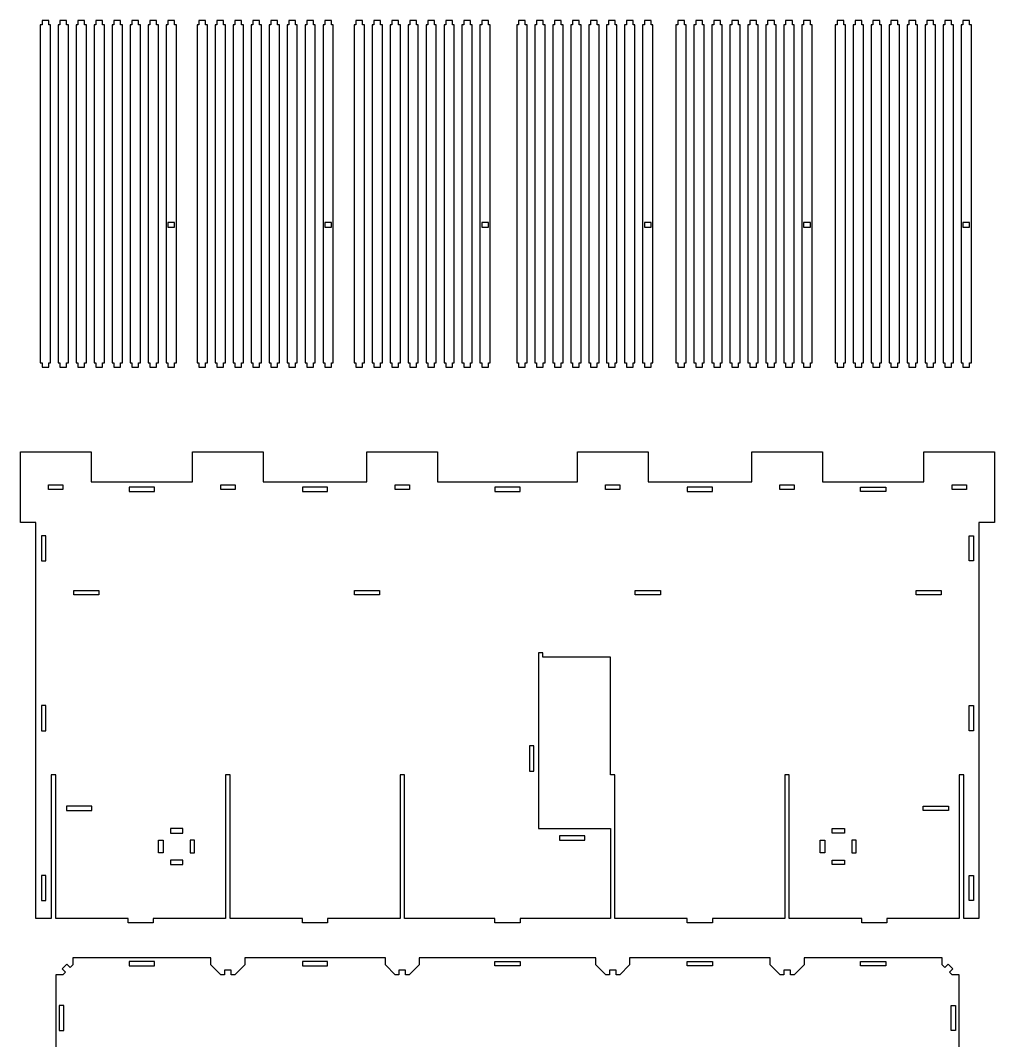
# Model space of a CAD drawing. Extents: x 6592 to 12102, y -827 to 2201.
# Drawn here: x 6647 to 7947, y 826 to 2188 of the extents above; entities that cross this region are included whole.
import ezdxf

# ---------------------------------------------------------------- set-up
doc = ezdxf.new("R2010")
doc.units = 0
doc.header["$MEASUREMENT"] = 0
doc.layers.add('LAYER_1', color=18, linetype='CONTINUOUS')

msp = doc.modelspace()

# ---------------------------------------------------------------- linework, layer by layer
at = {"layer": 'LAYER_1'}
for points in [[(6675.7, 1731.1), (6675.7, 1725.1), (6684.6, 1725.1), (6684.6, 1731.1), (6687, 1731.1), (6687, 2182.3), (6684.6, 2182.3), (6684.6, 2188.3), (6675.7, 2188.3), (6675.7, 2182.3), (6673.3, 2182.3), (6673.3, 1731.1)], [(6699.7, 1731.1), (6699.7, 1725.1), (6708.6, 1725.1), (6708.6, 1731.1), (6711, 1731.1), (6711, 2182.3), (6708.6, 2182.3), (6708.6, 2188.3), (6699.7, 2188.3), (6699.7, 2182.3), (6697.3, 2182.3), (6697.3, 1731.1)], [(6723.7, 1731.1), (6723.7, 1725.1), (6732.6, 1725.1), (6732.6, 1731.1), (6735, 1731.1), (6735, 2182.3), (6732.6, 2182.3), (6732.6, 2188.3), (6723.7, 2188.3), (6723.7, 2182.3), (6721.3, 2182.3), (6721.3, 1731.1)], [(6747.7, 1731.1), (6747.7, 1725.1), (6756.6, 1725.1), (6756.6, 1731.1), (6759, 1731.1), (6759, 2182.3), (6756.6, 2182.3), (6756.6, 2188.3), (6747.7, 2188.3), (6747.7, 2182.3), (6745.3, 2182.3), (6745.3, 1731.1)], [(6771.7, 1731.1), (6771.7, 1725.1), (6780.6, 1725.1), (6780.6, 1731.1), (6783, 1731.1), (6783, 2182.3), (6780.6, 2182.3), (6780.6, 2188.3), (6771.7, 2188.3), (6771.7, 2182.3), (6769.3, 2182.3), (6769.3, 1731.1)], [(6795.7, 1731.1), (6795.7, 1725.1), (6804.6, 1725.1), (6804.6, 1731.1), (6807, 1731.1), (6807, 2182.3), (6804.6, 2182.3), (6804.6, 2188.3), (6795.7, 2188.3), (6795.7, 2182.3), (6793.3, 2182.3), (6793.3, 1731.1)], [(6819.7, 1731.1), (6819.7, 1725.1), (6828.6, 1725.1), (6828.6, 1731.1), (6831, 1731.1), (6831, 2182.3), (6828.6, 2182.3), (6828.6, 2188.3), (6819.7, 2188.3), (6819.7, 2182.3), (6817.3, 2182.3), (6817.3, 1731.1)], [(6843.7, 1731.1), (6843.7, 1725.1), (6852.6, 1725.1), (6852.6, 1731.1), (6855, 1731.1), (6855, 2182.3), (6852.6, 2182.3), (6852.6, 2188.3), (6843.7, 2188.3), (6843.7, 2182.3), (6841.3, 2182.3), (6841.3, 1731.1)], [(6885.2, 1731.1), (6885.2, 1725.1), (6894.1, 1725.1), (6894.1, 1731.1), (6896.5, 1731.1), (6896.5, 2182.3), (6894.1, 2182.3), (6894.1, 2188.3), (6885.2, 2188.3), (6885.2, 2182.3), (6882.8, 2182.3), (6882.8, 1731.1)], [(6909.2, 1731.1), (6909.2, 1725.1), (6918.1, 1725.1), (6918.1, 1731.1), (6920.5, 1731.1), (6920.5, 2182.3), (6918.1, 2182.3), (6918.1, 2188.3), (6909.2, 2188.3), (6909.2, 2182.3), (6906.8, 2182.3), (6906.8, 1731.1)], [(6933.2, 1731.1), (6933.2, 1725.1), (6942.1, 1725.1), (6942.1, 1731.1), (6944.5, 1731.1), (6944.5, 2182.3), (6942.1, 2182.3), (6942.1, 2188.3), (6933.2, 2188.3), (6933.2, 2182.3), (6930.8, 2182.3), (6930.8, 1731.1)], [(6957.2, 1731.1), (6957.2, 1725.1), (6966.1, 1725.1), (6966.1, 1731.1), (6968.5, 1731.1), (6968.5, 2182.3), (6966.1, 2182.3), (6966.1, 2188.3), (6957.2, 2188.3), (6957.2, 2182.3), (6954.8, 2182.3), (6954.8, 1731.1)], [(6981.2, 1731.1), (6981.2, 1725.1), (6990.1, 1725.1), (6990.1, 1731.1), (6992.5, 1731.1), (6992.5, 2182.3), (6990.1, 2182.3), (6990.1, 2188.3), (6981.2, 2188.3), (6981.2, 2182.3), (6978.8, 2182.3), (6978.8, 1731.1)], [(7005.2, 1731.1), (7005.2, 1725.1), (7014.1, 1725.1), (7014.1, 1731.1), (7016.5, 1731.1), (7016.5, 2182.3), (7014.1, 2182.3), (7014.1, 2188.3), (7005.2, 2188.3), (7005.2, 2182.3), (7002.8, 2182.3), (7002.8, 1731.1)], [(7029.2, 1731.1), (7029.2, 1725.1), (7038.1, 1725.1), (7038.1, 1731.1), (7040.5, 1731.1), (7040.5, 2182.3), (7038.1, 2182.3), (7038.1, 2188.3), (7029.2, 2188.3), (7029.2, 2182.3), (7026.8, 2182.3), (7026.8, 1731.1)], [(7053.2, 1731.1), (7053.2, 1725.1), (7062.1, 1725.1), (7062.1, 1731.1), (7064.5, 1731.1), (7064.5, 2182.3), (7062.1, 2182.3), (7062.1, 2188.3), (7053.2, 2188.3), (7053.2, 2182.3), (7050.8, 2182.3), (7050.8, 1731.1)], [(7094.7, 1731.1), (7094.7, 1725.1), (7103.6, 1725.1), (7103.6, 1731.1), (7106, 1731.1), (7106, 2182.3), (7103.6, 2182.3), (7103.6, 2188.3), (7094.7, 2188.3), (7094.7, 2182.3), (7092.3, 2182.3), (7092.3, 1731.1)], [(7118.7, 1731.1), (7118.7, 1725.1), (7127.6, 1725.1), (7127.6, 1731.1), (7130, 1731.1), (7130, 2182.3), (7127.6, 2182.3), (7127.6, 2188.3), (7118.7, 2188.3), (7118.7, 2182.3), (7116.3, 2182.3), (7116.3, 1731.1)], [(7142.7, 1731.1), (7142.7, 1725.1), (7151.6, 1725.1), (7151.6, 1731.1), (7154, 1731.1), (7154, 2182.3), (7151.6, 2182.3), (7151.6, 2188.3), (7142.7, 2188.3), (7142.7, 2182.3), (7140.3, 2182.3), (7140.3, 1731.1)], [(7166.7, 1731.1), (7166.7, 1725.1), (7175.6, 1725.1), (7175.6, 1731.1), (7178, 1731.1), (7178, 2182.3), (7175.6, 2182.3), (7175.6, 2188.3), (7166.7, 2188.3), (7166.7, 2182.3), (7164.3, 2182.3), (7164.3, 1731.1)], [(7190.7, 1731.1), (7190.7, 1725.1), (7199.6, 1725.1), (7199.6, 1731.1), (7202, 1731.1), (7202, 2182.3), (7199.6, 2182.3), (7199.6, 2188.3), (7190.7, 2188.3), (7190.7, 2182.3), (7188.3, 2182.3), (7188.3, 1731.1)], [(7214.7, 1731.1), (7214.7, 1725.1), (7223.6, 1725.1), (7223.6, 1731.1), (7226, 1731.1), (7226, 2182.3), (7223.6, 2182.3), (7223.6, 2188.3), (7214.7, 2188.3), (7214.7, 2182.3), (7212.3, 2182.3), (7212.3, 1731.1)], [(7238.7, 1731.1), (7238.7, 1725.1), (7247.6, 1725.1), (7247.6, 1731.1), (7250, 1731.1), (7250, 2182.3), (7247.6, 2182.3), (7247.6, 2188.3), (7238.7, 2188.3), (7238.7, 2182.3), (7236.3, 2182.3), (7236.3, 1731.1)], [(7262.7, 1731.1), (7262.7, 1725.1), (7271.6, 1725.1), (7271.6, 1731.1), (7274, 1731.1), (7274, 2182.3), (7271.6, 2182.3), (7271.6, 2188.3), (7262.7, 2188.3), (7262.7, 2182.3), (7260.3, 2182.3), (7260.3, 1731.1)], [(7311.8, 1731.1), (7311.8, 1725.1), (7320.8, 1725.1), (7320.8, 1731.1), (7323.2, 1731.1), (7323.2, 2182.3), (7320.8, 2182.3), (7320.8, 2188.3), (7311.8, 2188.3), (7311.8, 2182.3), (7309.4, 2182.3), (7309.4, 1731.1)], [(7335.8, 1731.1), (7335.8, 1725.1), (7344.8, 1725.1), (7344.8, 1731.1), (7347.2, 1731.1), (7347.2, 2182.3), (7344.8, 2182.3), (7344.8, 2188.3), (7335.8, 2188.3), (7335.8, 2182.3), (7333.4, 2182.3), (7333.4, 1731.1)], [(7359.8, 1731.1), (7359.8, 1725.1), (7368.8, 1725.1), (7368.8, 1731.1), (7371.2, 1731.1), (7371.2, 2182.3), (7368.8, 2182.3), (7368.8, 2188.3), (7359.8, 2188.3), (7359.8, 2182.3), (7357.4, 2182.3), (7357.4, 1731.1)], [(7383.8, 1731.1), (7383.8, 1725.1), (7392.8, 1725.1), (7392.8, 1731.1), (7395.2, 1731.1), (7395.2, 2182.3), (7392.8, 2182.3), (7392.8, 2188.3), (7383.8, 2188.3), (7383.8, 2182.3), (7381.4, 2182.3), (7381.4, 1731.1)], [(7407.8, 1731.1), (7407.8, 1725.1), (7416.8, 1725.1), (7416.8, 1731.1), (7419.2, 1731.1), (7419.2, 2182.3), (7416.8, 2182.3), (7416.8, 2188.3), (7407.8, 2188.3), (7407.8, 2182.3), (7405.4, 2182.3), (7405.4, 1731.1)], [(7431.8, 1731.1), (7431.8, 1725.1), (7440.8, 1725.1), (7440.8, 1731.1), (7443.2, 1731.1), (7443.2, 2182.3), (7440.8, 2182.3), (7440.8, 2188.3), (7431.8, 2188.3), (7431.8, 2182.3), (7429.4, 2182.3), (7429.4, 1731.1)], [(7455.8, 1731.1), (7455.8, 1725.1), (7464.8, 1725.1), (7464.8, 1731.1), (7467.2, 1731.1), (7467.2, 2182.3), (7464.8, 2182.3), (7464.8, 2188.3), (7455.8, 2188.3), (7455.8, 2182.3), (7453.4, 2182.3), (7453.4, 1731.1)], [(7479.8, 1731.1), (7479.8, 1725.1), (7488.8, 1725.1), (7488.8, 1731.1), (7491.2, 1731.1), (7491.2, 2182.3), (7488.8, 2182.3), (7488.8, 2188.3), (7479.8, 2188.3), (7479.8, 2182.3), (7477.4, 2182.3), (7477.4, 1731.1)], [(7524.3, 1731.1), (7524.3, 1725.1), (7533.3, 1725.1), (7533.3, 1731.1), (7535.7, 1731.1), (7535.7, 2182.3), (7533.3, 2182.3), (7533.3, 2188.3), (7524.3, 2188.3), (7524.3, 2182.3), (7521.9, 2182.3), (7521.9, 1731.1)], [(7548.3, 1731.1), (7548.3, 1725.1), (7557.3, 1725.1), (7557.3, 1731.1), (7559.7, 1731.1), (7559.7, 2182.3), (7557.3, 2182.3), (7557.3, 2188.3), (7548.3, 2188.3), (7548.3, 2182.3), (7545.9, 2182.3), (7545.9, 1731.1)], [(7572.3, 1731.1), (7572.3, 1725.1), (7581.3, 1725.1), (7581.3, 1731.1), (7583.7, 1731.1), (7583.7, 2182.3), (7581.3, 2182.3), (7581.3, 2188.3), (7572.3, 2188.3), (7572.3, 2182.3), (7569.9, 2182.3), (7569.9, 1731.1)], [(7596.3, 1731.1), (7596.3, 1725.1), (7605.3, 1725.1), (7605.3, 1731.1), (7607.7, 1731.1), (7607.7, 2182.3), (7605.3, 2182.3), (7605.3, 2188.3), (7596.3, 2188.3), (7596.3, 2182.3), (7593.9, 2182.3), (7593.9, 1731.1)], [(7620.3, 1731.1), (7620.3, 1725.1), (7629.3, 1725.1), (7629.3, 1731.1), (7631.7, 1731.1), (7631.7, 2182.3), (7629.3, 2182.3), (7629.3, 2188.3), (7620.3, 2188.3), (7620.3, 2182.3), (7617.9, 2182.3), (7617.9, 1731.1)], [(7644.3, 1731.1), (7644.3, 1725.1), (7653.3, 1725.1), (7653.3, 1731.1), (7655.7, 1731.1), (7655.7, 2182.3), (7653.3, 2182.3), (7653.3, 2188.3), (7644.3, 2188.3), (7644.3, 2182.3), (7641.9, 2182.3), (7641.9, 1731.1)], [(7668.3, 1731.1), (7668.3, 1725.1), (7677.3, 1725.1), (7677.3, 1731.1), (7679.7, 1731.1), (7679.7, 2182.3), (7677.3, 2182.3), (7677.3, 2188.3), (7668.3, 2188.3), (7668.3, 2182.3), (7665.9, 2182.3), (7665.9, 1731.1)], [(7692.3, 1731.1), (7692.3, 1725.1), (7701.3, 1725.1), (7701.3, 1731.1), (7703.7, 1731.1), (7703.7, 2182.3), (7701.3, 2182.3), (7701.3, 2188.3), (7692.3, 2188.3), (7692.3, 2182.3), (7689.9, 2182.3), (7689.9, 1731.1)], [(7736.9, 1731.1), (7736.9, 1725.1), (7745.9, 1725.1), (7745.9, 1731.1), (7748.3, 1731.1), (7748.3, 2182.3), (7745.9, 2182.3), (7745.9, 2188.3), (7736.9, 2188.3), (7736.9, 2182.3), (7734.5, 2182.3), (7734.5, 1731.1)], [(7760.9, 1731.1), (7760.9, 1725.1), (7769.9, 1725.1), (7769.9, 1731.1), (7772.3, 1731.1), (7772.3, 2182.3), (7769.9, 2182.3), (7769.9, 2188.3), (7760.9, 2188.3), (7760.9, 2182.3), (7758.5, 2182.3), (7758.5, 1731.1)], [(7784.9, 1731.1), (7784.9, 1725.1), (7793.9, 1725.1), (7793.9, 1731.1), (7796.3, 1731.1), (7796.3, 2182.3), (7793.9, 2182.3), (7793.9, 2188.3), (7784.9, 2188.3), (7784.9, 2182.3), (7782.5, 2182.3), (7782.5, 1731.1)], [(7808.9, 1731.1), (7808.9, 1725.1), (7817.9, 1725.1), (7817.9, 1731.1), (7820.3, 1731.1), (7820.3, 2182.3), (7817.9, 2182.3), (7817.9, 2188.3), (7808.9, 2188.3), (7808.9, 2182.3), (7806.5, 2182.3), (7806.5, 1731.1)], [(7832.9, 1731.1), (7832.9, 1725.1), (7841.9, 1725.1), (7841.9, 1731.1), (7844.3, 1731.1), (7844.3, 2182.3), (7841.9, 2182.3), (7841.9, 2188.3), (7832.9, 2188.3), (7832.9, 2182.3), (7830.5, 2182.3), (7830.5, 1731.1)], [(7856.9, 1731.1), (7856.9, 1725.1), (7865.9, 1725.1), (7865.9, 1731.1), (7868.3, 1731.1), (7868.3, 2182.3), (7865.9, 2182.3), (7865.9, 2188.3), (7856.9, 2188.3), (7856.9, 2182.3), (7854.5, 2182.3), (7854.5, 1731.1)], [(7880.9, 1731.1), (7880.9, 1725.1), (7889.9, 1725.1), (7889.9, 1731.1), (7892.3, 1731.1), (7892.3, 2182.3), (7889.9, 2182.3), (7889.9, 2188.3), (7880.9, 2188.3), (7880.9, 2182.3), (7878.5, 2182.3), (7878.5, 1731.1)], [(7904.9, 1731.1), (7904.9, 1725.1), (7913.9, 1725.1), (7913.9, 1731.1), (7916.3, 1731.1), (7916.3, 2182.3), (7913.9, 2182.3), (7913.9, 2188.3), (7904.9, 2188.3), (7904.9, 2182.3), (7902.5, 2182.3), (7902.5, 1731.1)], [(6852.6, 1918.2), (6843.7, 1918.2), (6843.7, 1912.2), (6852.6, 1912.2)], [(7062.1, 1918.2), (7053.2, 1918.2), (7053.2, 1912.2), (7062.1, 1912.2)], [(7271.6, 1918.2), (7262.7, 1918.2), (7262.7, 1912.2), (7271.6, 1912.2)], [(7488.8, 1918.2), (7479.8, 1918.2), (7479.8, 1912.2), (7488.8, 1912.2)], [(7701.3, 1918.2), (7692.3, 1918.2), (7692.3, 1912.2), (7701.3, 1912.2)], [(7913.9, 1918.2), (7904.9, 1918.2), (7904.9, 1912.2), (7913.9, 1912.2)], [(7434.4, 1181), (7434.4, 1337.8), (7344.4, 1337.8), (7344.4, 1343.8), (7338.4, 1343.8), (7338.4, 1109), (7434.4, 1109), (7434.4, 989), (7313.8, 989), (7313.8, 983), (7280.2, 983), (7280.2, 989), (7159.6, 989), (7159.6, 1181), (7153.6, 1181), (7153.6, 989), (7057, 989), (7057, 983), (7023.4, 983), (7023.4, 989), (6926.8, 989), (6926.8, 1181), (6920.8, 1181), (6920.8, 989), (6824.2, 989), (6824.2, 983), (6790.6, 983), (6790.6, 989), (6694, 989), (6694, 1181), (6688, 1181), (6688, 989), (6667.6, 989), (6667.6, 1517.8), (6646.9, 1517.8), (6646.9, 1612.2), (6741.2, 1612.2), (6741.2, 1572.2), (6876.7, 1572.2), (6876.7, 1612.2), (6971, 1612.2), (6971, 1572.2), (7109.5, 1572.2), (7109.5, 1612.2), (7203.8, 1612.2), (7203.8, 1572.2), (7390.3, 1572.2), (7390.3, 1612.2), (7484.6, 1612.2), (7484.6, 1572.2), (7623.1, 1572.2), (7623.1, 1612.2), (7717.4, 1612.2), (7717.4, 1572.2), (7852.9, 1572.2), (7852.9, 1612.2), (7947.2, 1612.2), (7947.2, 1517.8), (7926.4, 1517.8), (7926.4, 989), (7906, 989), (7906, 1181), (7900, 1181), (7900, 989), (7803.4, 989), (7803.4, 983), (7769.8, 983), (7769.8, 989), (7673.2, 989), (7673.2, 1181), (7667.2, 1181), (7667.2, 989), (7570.6, 989), (7570.6, 983), (7537, 983), (7537, 989), (7440.4, 989), (7440.4, 1181)], [(6684.4, 1568), (6703.6, 1568), (6703.6, 1562), (6684.4, 1562)], [(6914.2, 1568), (6933.4, 1568), (6933.4, 1562), (6914.2, 1562)], [(7147, 1568), (7166.2, 1568), (7166.2, 1562), (7147, 1562)], [(7427.8, 1568), (7447, 1568), (7447, 1562), (7427.8, 1562)], [(7660.6, 1568), (7679.8, 1568), (7679.8, 1562), (7660.6, 1562)], [(7890.4, 1568), (7909.6, 1568), (7909.6, 1562), (7890.4, 1562)], [(6792.1, 1559), (6825.7, 1559), (6825.7, 1565), (6792.1, 1565)], [(7023.4, 1559), (7057, 1559), (7057, 1565), (7023.4, 1565)], [(7280.2, 1559), (7313.8, 1559), (7313.8, 1565), (7280.2, 1565)], [(7537, 1559), (7570.6, 1559), (7570.6, 1565), (7537, 1565)], [(7801.9, 1559), (7768.3, 1559), (7768.3, 1565), (7801.9, 1565)], [(6680.8, 1466.6), (6680.8, 1500.2), (6674.8, 1500.2), (6674.8, 1466.6)], [(7913.2, 1466.6), (7913.2, 1500.2), (7919.2, 1500.2), (7919.2, 1466.6)], [(6718, 1427), (6751.6, 1427), (6751.6, 1421), (6718, 1421)], [(7092.8, 1427), (7126.4, 1427), (7126.4, 1421), (7092.8, 1421)], [(7467.6, 1427), (7501.2, 1427), (7501.2, 1421), (7467.6, 1421)], [(7842.4, 1427), (7876, 1427), (7876, 1421), (7842.4, 1421)], [(6680.8, 1239.8), (6680.8, 1273.4), (6674.8, 1273.4), (6674.8, 1239.8)], [(7913.2, 1239.8), (7913.2, 1273.4), (7919.2, 1273.4), (7919.2, 1239.8)], [(7332.4, 1219.4), (7326.4, 1219.4), (7326.4, 1185.8), (7332.4, 1185.8)], [(6742, 1139), (6708.4, 1139), (6708.4, 1133), (6742, 1133)], [(7852, 1139), (7885.6, 1139), (7885.6, 1133), (7852, 1133)], [(6847, 1103), (6863.8, 1103), (6863.8, 1109), (6847, 1109)], [(7747, 1103), (7730.2, 1103), (7730.2, 1109), (7747, 1109)], [(6831.4, 1076.6), (6831.4, 1093.4), (6837.4, 1093.4), (6837.4, 1076.6)], [(6879.4, 1076.6), (6879.4, 1093.4), (6873.4, 1093.4), (6873.4, 1076.6)], [(7366.6, 1093.4), (7400.2, 1093.4), (7400.2, 1099.4), (7366.6, 1099.4)], [(7714.6, 1076.6), (7714.6, 1093.4), (7720.6, 1093.4), (7720.6, 1076.6)], [(7762.6, 1076.6), (7762.6, 1093.4), (7756.6, 1093.4), (7756.6, 1076.6)], [(6847, 1061), (6863.8, 1061), (6863.8, 1067), (6847, 1067)], [(7747, 1061), (7730.2, 1061), (7730.2, 1067), (7747, 1067)], [(6680.8, 1013), (6680.8, 1046.6), (6674.8, 1046.6), (6674.8, 1013)], [(7913.2, 1013), (7913.2, 1046.6), (7919.2, 1046.6), (7919.2, 1013)], [(6792.1, 925.7), (6825.7, 925.7), (6825.7, 931.7), (6792.1, 931.7)], [(7023.4, 925.7), (7057, 925.7), (7057, 931.7), (7023.4, 931.7)], [(7313.8, 925.7), (7280.2, 925.7), (7280.2, 931.7), (7313.8, 931.7)], [(7570.6, 925.7), (7537, 925.7), (7537, 931.7), (7570.6, 931.7)], [(7801.9, 925.7), (7768.3, 925.7), (7768.3, 931.7), (7801.9, 931.7)], [(6698.8, 873), (6698.8, 839.4), (6704.8, 839.4), (6704.8, 873)], [(7895.2, 873), (7895.2, 839.4), (7889.2, 839.4), (7889.2, 873)]]:
    msp.add_lwpolyline(points, close=True, dxfattribs=at)
msp.add_lwpolyline([(7900, 744.5), (7900, 913.9), (7890.7, 913.9), (7887.2, 917.3), (7891.5, 921.6), (7885.1, 927.9), (7880.9, 923.7), (7877.4, 927.1), (7877.4, 936.5), (7692.9, 936.5), (7692.9, 927.1), (7679.6, 913.9), (7674.7, 913.9), (7674.7, 919.9), (7665.8, 919.9), (7665.8, 913.9), (7660.9, 913.9), (7647.6, 927.1), (7647.6, 936.5), (7460.1, 936.5), (7460.1, 927.1), (7446.8, 913.9), (7441.9, 913.9), (7441.9, 919.9), (7433, 919.9), (7433, 913.9), (7428.1, 913.9), (7414.8, 927.1), (7414.8, 936.5), (7179.3, 936.5), (7179.3, 927.1), (7166, 913.9), (7161.1, 913.9), (7161.1, 919.9), (7152.2, 919.9), (7152.2, 913.9), (7147.3, 913.9), (7134, 927.1), (7134, 936.5), (6946.5, 936.5), (6946.5, 927.1), (6933.2, 913.9), (6928.3, 913.9), (6928.3, 919.9), (6919.4, 919.9), (6919.4, 913.9), (6914.5, 913.9), (6901.2, 927.1), (6901.2, 936.5), (6716.7, 936.5), (6716.7, 927.1), (6713.2, 923.7), (6709, 927.9), (6702.6, 921.6), (6706.9, 917.3), (6703.4, 913.9), (6694, 913.9), (6694, 744.5)], dxfattribs=at)

doc.saveas('drawing.dxf')
